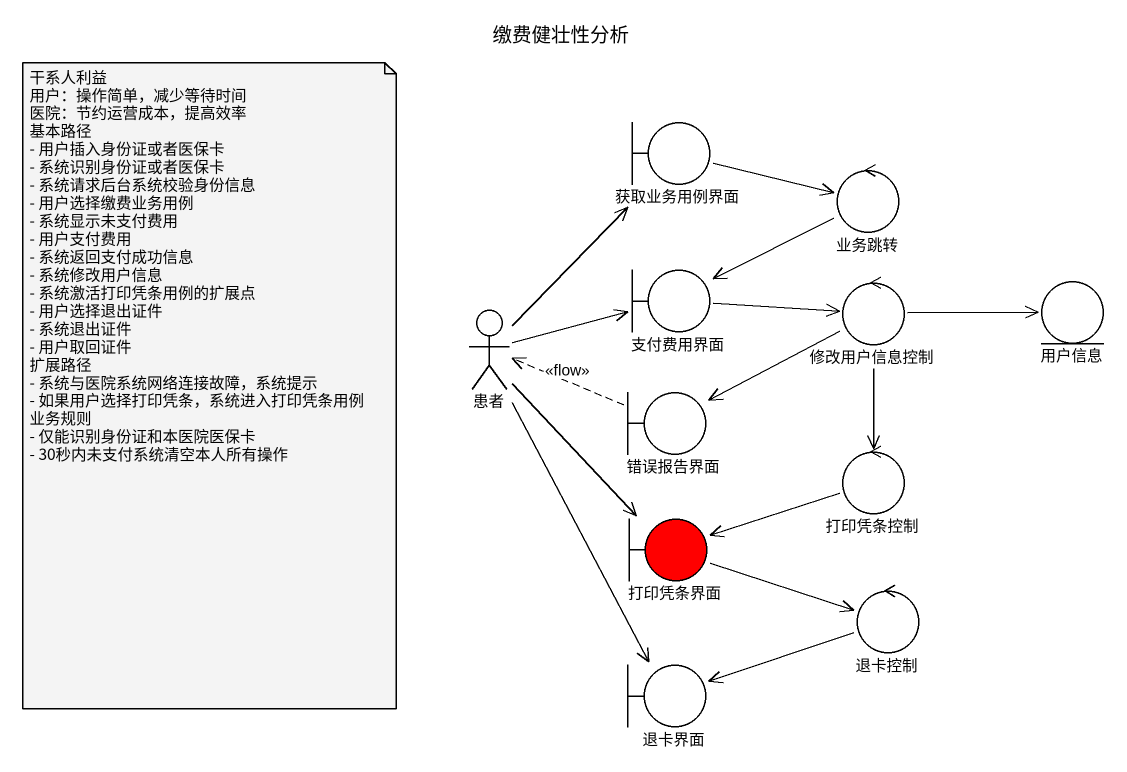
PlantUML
@startuml
title 缴费健壮性分析
boundary 获取业务用例界面
control 业务跳转
actor 患者
boundary 支付费用界面
control 修改用户信息控制
entity 用户信息
boundary 错误报告界面
control 打印凭条控制
boundary 打印凭条界面 #FF0000
control 退卡控制
boundary 退卡界面
获取业务用例界面 -right-> 业务跳转
业务跳转 -left-> 支付费用界面
患者 -up-> 获取业务用例界面
患者 -right-> 支付费用界面
患者 --> 打印凭条界面
患者 --> 退卡界面
支付费用界面 -right-> 修改用户信息控制
修改用户信息控制 -right-> 用户信息
修改用户信息控制 -left-> 错误报告界面
修改用户信息控制 --> 打印凭条控制
错误报告界面 .left.> 患者 : <<flow>>
打印凭条控制 -left-> 打印凭条界面
打印凭条界面 -right-> 退卡控制
退卡控制 -left-> 退卡界面
note as N1
  干系人利益
  用户：操作简单，减少等待时间
  医院：节约运营成本，提高效率
  基本路径
  - 用户插入身份证或者医保卡
  - 系统识别身份证或者医保卡
  - 系统请求后台系统校验身份信息
  - 用户选择缴费业务用例
  - 系统显示未支付费用
  - 用户支付费用
  - 系统返回支付成功信息
  - 系统修改用户信息
  - 系统激活打印凭条用例的扩展点
  - 用户选择退出证件
  - 系统退出证件
  - 用户取回证件
  扩展路径
  - 系统与医院系统网络连接故障，系统提示
  - 如果用户选择打印凭条，系统进入打印凭条用例
  业务规则
  - 仅能识别身份证和本医院医保卡
  - 30秒内未支付系统清空本人所有操作
end note
@enduml
